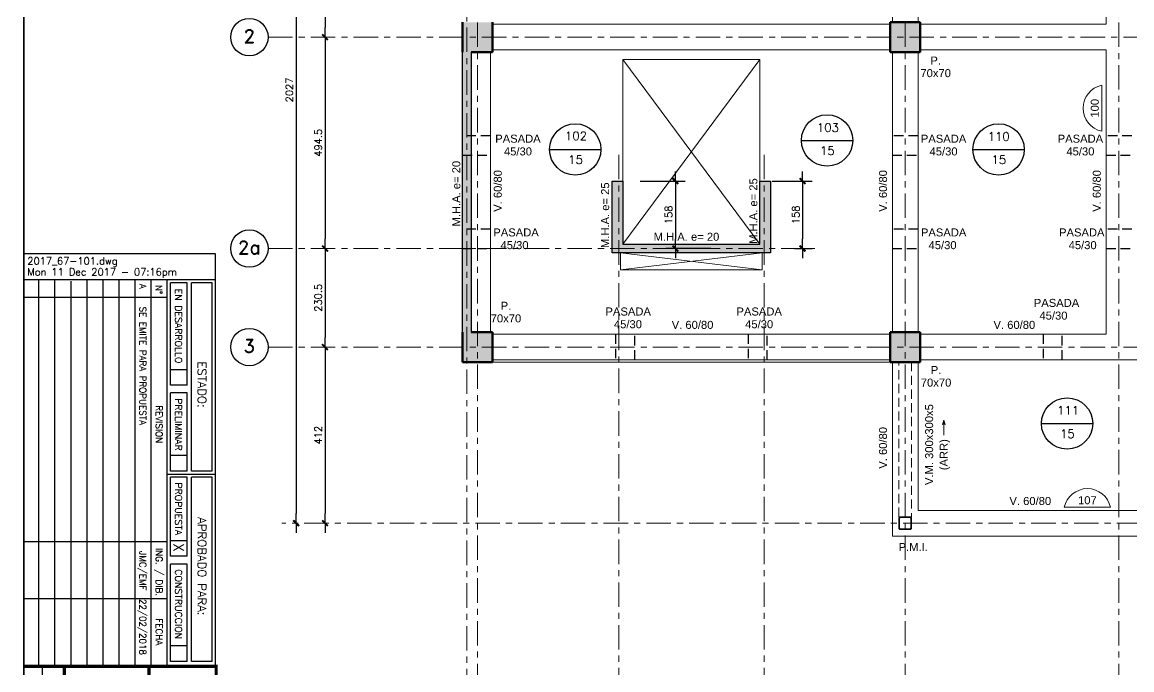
# Model space of a CAD drawing. Extents: x -4 to 6083, y -4 to 8618.
# Drawn here: x -4 to 2591, y 1188 to 2703 of the extents above; entities that cross this region are included whole.
import ezdxf
from ezdxf.enums import TextEntityAlignment as Align

# ---------------------------------------------------------------- set-up
doc = ezdxf.new("R2010")
doc.units = 0
doc.header["$LTSCALE"] = 45
doc.header["$MEASUREMENT"] = 0
for name, pattern in [('DASHED', [0.75, 0.5, -0.25]), ('Grid Line', [2.2225, 1.27, -0.3175, 0.3175, -0.3175]), ('RLE-PROYECCION', [0.71438, 0.47625, -0.23813])]:
    doc.linetypes.add(name, pattern=pattern)
doc.layers.get('0').update_dxf_attribs({"linetype": 'CONTINUOUS'})
for name, color, linetype, lineweight in [('A-ANNO-TEXT', 2, 'CONTINUOUS', 9), ('RLE-EJE', 3, 'CONTINUOUS', 25), ('RLE-EJES', 1, 'Grid Line', 9), ('RLE-LOSA', 3, 'CONTINUOUS', 15), ('RLE-MURO', 5, 'CONTINUOUS', 25), ('RLE-PILAR', 5, 'CONTINUOUS', 50), ('RLE-PROYECCION', 2, 'RLE-PROYECCION', 15), ('RLE-SOLID', 252, 'CONTINUOUS', 15), ('RLE-TEXTO-1', 9, 'CONTINUOUS', 9), ('RLE-VANOS', 1, 'CONTINUOUS', 15), ('RLE-VIGA', 3, 'CONTINUOUS', 15)]:
    doc.layers.add(name, color=color, linetype=linetype, lineweight=lineweight)
for name, color, linetype in [('FORMATO', 7, 'CONTINUOUS'), ('RLA-COTAS', 2, 'CONTINUOUS'), ('RLA-COTAS1', 2, 'CONTINUOUS'), ('RLA-FORMATO', 7, 'CONTINUOUS'), ('RLA-LOSAS', 3, 'CONTINUOUS'), ('RLA-SEGMENTOS1', 2, 'DASHED')]:
    doc.layers.add(name, color=color, linetype=linetype)
doc.styles.add('Arial_1', font='arial.ttf', dxfattribs={"height": 18.75})
doc.styles.add('Arial_2', font='arial.ttf', dxfattribs={"height": 18.75})
doc.styles.add('ROMAND', font='romand', dxfattribs={"height": 31.5})
doc.styles.add('ROMANS', font='ROMANS.shx', dxfattribs={"height": 16.875})
doc.dimstyles.new('ING-75', dxfattribs={"dimscale": 75, "dimtxt": 0.27, "dimasz": 0.3, "dimexe": 0, "dimexo": 0, "dimgap": 0.1, "dimtad": 1, "dimdec": 1, "dimzin": 12, "dimdsep": 46, "dimtxsty": 'ROMANS', "dimblk": 'TICK1', "dimblk1": 'TICK1', "dimblk2": 'TICK1', "dimcen": 0.09, "dimclrd": 2, "dimclre": 1, "dimclrt": 3, "dimadec": 0, "dimazin": 0, "dimtfac": 1, "dimtdec": 0, "dimtix": 1, "dimtmove": 2, "dimatfit": 3, "dimldrblk": 'TICK1', "dimfxl": 0, "dimfxlon": 1, "dimtolj": 1, "dimtzin": 0, "dimarcsym": 0})

# ---------------------------------------------------------------- blocks, each defined once
blk = doc.blocks.new('viñeta-rl')
at = {"layer": 'RLA-FORMATO', "color": 2, "linetype": 'Continuous'}
for p, q in [((-797.5, 298.8), (-1441, 298.8)), ((-1441, 298.8), (-1441, -1.2)), ((-1400, 298.8), (-1400, 0)), ((-1395.5, 293.8), (-1395.5, 261.3)), ((-1101.9, 293.8), (-1395.5, 293.8)), ((-1101.9, 293.8), (-1101.9, 261.3)), ((-805.2, 293.8), (-1092.3, 293.8)), ((-1092.3, 293.8), (-1092.3, 261.3)), ((-805.2, 293.8), (-805.2, 261.3)), ((-1101.9, 261.3), (-1395.5, 261.3)), ((-805.2, 261.3), (-1092.3, 261.3)), ((-1395.5, 254.6), (-1395.5, 228.6)), ((-1235.8, 254.6), (-1395.5, 254.6)), ((-1223.8, 254.6), (-1223.8, 228.6)), ((-1101.9, 254.6), (-1223.8, 254.6)), ((-969, 254.6), (-1092.3, 254.6)), ((-805.2, 254.6), (-957, 254.6)), ((-1235.8, 228.6), (-1395.5, 228.6)), ((-1101.9, 228.6), (-1223.8, 228.6)), ((-969, 228.6), (-1092.3, 228.6)), ((-805.2, 228.6), (-957, 228.6)), ((-797.5, 223.6), (-1400, 223.6)), ((-1372.5, 223.6), (-1372.5, 0)), ((-991.5, 223.6), (-991.5, 0)), ((-902.5, 223.6), (-902.5, 0)), ((-797.5, 198.6), (-1400, 198.6)), ((-797.5, 173.6), (-1400, 173.6)), ((-797.5, 148.6), (-1400, 148.6)), ((-797.5, 123.6), (-1400, 123.6)), ((-797.5, 98.6), (-1400, 98.6)), ((-795.7, 73.6), (-1398.2, 73.6)), ((-797.5, 48.6), (-1400, 48.6)), ((-797.5, 23.6), (-1400, 23.6)), ((-797.5, 28.8), (-300, 28.8))]:
    blk.add_line(p, q, dxfattribs=at)
at = {"layer": 'RLA-FORMATO', "color": 3}
blk.add_line((-1097.1, 223.6), (-1097.1, 298.8), dxfattribs=at)
at = {"layer": 'RLA-FORMATO', "color": 2}
for p, q in [((-1260, 254.6), (-1260, 228.6)), ((-1235.8, 254.6), (-1235.8, 228.6)), ((-1126.1, 254.6), (-1126.1, 228.6)), ((-1101.9, 254.6), (-1101.9, 228.6)), ((-1092.3, 254.6), (-1092.3, 228.6)), ((-993.2, 254.6), (-993.2, 228.6)), ((-969, 254.6), (-969, 228.6)), ((-957, 254.6), (-957, 228.6)), ((-829.4, 254.6), (-829.4, 228.6)), ((-805.2, 254.6), (-805.2, 228.6))]:
    blk.add_line(p, q, dxfattribs=at)
at = {"layer": 'RLA-FORMATO', "color": 5, "const_width": 5}
for points in [[(0, 300), (-797.5, 300), (-797.5, 0)], [(0, 195.3), (-797.5, 195.3)], [(0, 63.3), (-797.5, 63.3)]]:
    blk.add_lwpolyline(points, dxfattribs=at)
at = {"layer": 'RLA-FORMATO', "color": 5, "style": 'ROMAND'}
for s, height, p in [('ESTADO:', 13.33, (-1236.9, 277.9)), ('APROBADO PARA:', 13.333, (-953.4, 277.9))]:
    blk.add_text(s, height=height, dxfattribs=at).set_placement(p, align=Align.MIDDLE)
at = {"layer": 'RLA-FORMATO', "color": 4, "style": 'ROMAND'}
for s, height, p in [('EN DESARROLLO', 10.667, (-1328.2, 241.3)), ('PRELIMINAR', 10.67, (-1174.7, 241.3)), ('PROPUESTA', 10.67, (-1043.1, 241.3)), ('CONSTRUCCION', 10.667, (-894.3, 241.3))]:
    blk.add_text(s, height=height, dxfattribs=at).set_placement(p, align=Align.MIDDLE)
at = {"layer": 'RLA-FORMATO', "color": 3, "linetype": 'Continuous', "style": 'ROMAND'}
blk.add_text('N%%D', height=10, dxfattribs=at).set_placement((-1385, 202.6), align=Align.BOTTOM_CENTER)
for s, p in [('REVISION', (-1175, 211.1)), ('ING.', (-969, 211.1)), ('/', (-944, 211.1)), ('DIB.', (-920, 211.1)), ('FECHA', (-851.2, 211.1))]:
    blk.add_text(s, height=10, dxfattribs=at).set_placement(p, align=Align.MIDDLE)
at = {"layer": 'RLA-FORMATO', "color": 4, "style": 'ROMAND'}
for tag, p in [('DESAR', (-1255.8, 233.3)), ('PRELIM', (-1123.1, 233.3)), ('PROP', (-989.6, 233.3)), ('CONST', (-823.7, 233.3))]:
    blk.add_attdef(tag, p, '', height=16, dxfattribs=at)
at = {"layer": 'RLA-FORMATO', "color": 2, "style": 'ROMANS'}
for tag, p, height in [('REVNO1', (-1394.1, 180.6), 10), ('DETNO1', (-1358.4, 180.6), 10), ('FECHA1', (-880.5, 180.6), 10), ('REVNO2', (-1394.1, 155.6), 10), ('DETNO2', (-1358.4, 155.6), 10), ('FECHA2', (-880.5, 155.6), 10), ('REVNO3', (-1394.1, 130.6), 10), ('DETNO3', (-1358.4, 130.6), 10), ('FECHA3', (-880.5, 130.6), 10), ('REVNO4', (-1394.1, 105.6), 10), ('DETNO4', (-1358.4, 105.6), 10), ('FECHA4', (-880.5, 105.6), 10), ('REVNO5', (-1394.1, 80.6), 11.2), ('DETNO5', (-1358.4, 80.6), 10), ('FECHA5', (-880.5, 80.6), 10), ('REVNO6', (-1392.3, 55.6), 10), ('DETNO6', (-1356.6, 55.6), 10), ('FECHA6', (-878.7, 55.6), 10), ('REVNO7', (-1394.1, 30.6), 10), ('DETNO7', (-1358.4, 30.6), 10), ('FECHA7', (-880.5, 30.6), 10), ('INGENIERO', (-741.1, 33.4), 10), ('DIBUJANTE', (-571.6, 33.4), 10), ('REVNO8', (-1394.1, 8.6), 10), ('DETNO8', (-1358.4, 8.6), 10), ('FECHA8', (-880.5, 8.6), 10), ('PROYECTISTA', (-740.9, 4.8), 10), ('INGENIERO', (-568.6, 4.6), 10)]:
    blk.add_attdef(tag, p, '', height=height, dxfattribs=at)
for tag, p in [('PERSNO1', (-946.6, 180.6)), ('PERSNO2', (-946.6, 155.6)), ('PERSNO3', (-946.6, 130.6)), ('PERSNO4', (-946.6, 105.6)), ('PERSNO5', (-946.6, 80.6)), ('PERSNO6', (-946.6, 55.6)), ('PERSNO7', (-946.6, 30.6)), ('PERSNO8', (-946.6, 8.6))]:
    blk.add_attdef(tag, text='', height=10, dxfattribs=at).set_placement(p, align=Align.CENTER)
at = {"layer": 'RLA-FORMATO', "color": 5, "style": 'ROMAND'}
blk.add_attdef('PROYECTO', text='', height=16.9, dxfattribs=at).set_placement((-289.2, 165), align=Align.MIDDLE)
for tag, p in [('TITULO1', (-568, 108.2)), ('TITULO2', (-568, 74.2))]:
    blk.add_attdef(tag, p, '', height=20, dxfattribs=at)
at = {"layer": 'RLA-FORMATO', "color": 2, "style": 'ROMANS'}
for tag, p in [('NOMARCH', (-1424, 5.5)), ('FECHA', (-1406.9, 5.5))]:
    blk.add_attdef(tag, p, '', height=11.2, rotation=90, dxfattribs=at)
at = {"layer": 'RLA-FORMATO', "color": 5, "style": 'ROMAND', "width": 0.967839}
blk.add_attdef('NUMERO', text='', height=24, dxfattribs=at).set_placement((-290.3, 13.3), (-62.4, 13.3), align=Align.FIT)
at = {"layer": 'RLA-FORMATO', "color": 5, "style": 'ROMAND', "flags": 12}
blk.add_attdef('REVISION', text='', height=24, dxfattribs=at).set_placement((-24.5, 25.3), align=Align.MIDDLE)
blk = doc.blocks.new('TICK1')
at = {"color": 2}
for points in [[(0, 0), (-1, 0)], [(0, 0), (1, 0)]]:
    blk.add_lwpolyline(points, dxfattribs=at)
at = {"color": 2, "const_width": 0.2}
blk.add_lwpolyline([(-0.3, -0.3), (0.3, 0.3)], dxfattribs=at)
blk = doc.blocks.new('*D63')
at = {"layer": 'RLA-COTAS', "color": 2, "lineweight": -2, "transparency": 16777216}
blk.add_line((637, 3535.5), (637, 1553.5), dxfattribs=at)
at = {"layer": 'RLA-COTAS', "color": 2, "lineweight": -2, "transparency": 16777216, "xscale": 22.5, "yscale": 22.5, "zscale": 22.5}
for p, rotation in [((637, 3558), 90), ((637, 1531), 270)]:
    blk.add_blockref('TICK1', p, dxfattribs=dict(at, rotation=rotation))
at = {"layer": 'RLA-COTAS', "color": 3, "transparency": 16777216, "insert": (621.1, 2544.5), "char_height": 16.88, "attachment_point": 5, "rotation": 90, "style": 'ROMANS'}
blk.add_mtext('\\A1;2027', dxfattribs=at)
blk = doc.blocks.new('*D65')
at = {"layer": 'RLA-COTAS', "color": 2, "lineweight": -2, "transparency": 16777216}
blk.add_line((704.5, 3145.5), (704.5, 2690.5), dxfattribs=at)
at = {"layer": 'RLA-COTAS', "color": 2, "lineweight": -2, "transparency": 16777216, "xscale": 22.5, "yscale": 22.5, "zscale": 22.5}
for p, rotation in [((704.5, 3168), 90), ((704.5, 2668), 270)]:
    blk.add_blockref('TICK1', p, dxfattribs=dict(at, rotation=rotation))
at = {"layer": 'RLA-COTAS', "color": 3, "transparency": 16777216, "insert": (688.6, 2918), "char_height": 16.88, "attachment_point": 5, "rotation": 90, "style": 'ROMANS'}
blk.add_mtext('\\A1;500', dxfattribs=at)
blk = doc.blocks.new('*D66')
at = {"layer": 'RLA-COTAS', "color": 2, "lineweight": -2, "transparency": 16777216}
blk.add_line((704.5, 2645.5), (704.5, 2196), dxfattribs=at)
at = {"layer": 'RLA-COTAS', "color": 2, "lineweight": -2, "transparency": 16777216, "xscale": 22.5, "yscale": 22.5, "zscale": 22.5}
for p, rotation in [((704.5, 2668), 90), ((704.5, 2173.5), 270)]:
    blk.add_blockref('TICK1', p, dxfattribs=dict(at, rotation=rotation))
at = {"layer": 'RLA-COTAS', "color": 3, "transparency": 16777216, "insert": (688.6, 2420.8), "char_height": 16.88, "attachment_point": 5, "rotation": 90, "style": 'ROMANS'}
blk.add_mtext('\\A1;494.5', dxfattribs=at)
blk = doc.blocks.new('*D67')
at = {"layer": 'RLA-COTAS', "color": 2, "lineweight": -2, "transparency": 16777216}
blk.add_line((704.5, 2151), (704.5, 1965.5), dxfattribs=at)
at = {"layer": 'RLA-COTAS', "color": 2, "lineweight": -2, "transparency": 16777216, "xscale": 22.5, "yscale": 22.5, "zscale": 22.5}
for p, rotation in [((704.5, 2173.5), 90), ((704.5, 1943), 270)]:
    blk.add_blockref('TICK1', p, dxfattribs=dict(at, rotation=rotation))
at = {"layer": 'RLA-COTAS', "color": 3, "transparency": 16777216, "insert": (688.6, 2058.3), "char_height": 16.88, "attachment_point": 5, "rotation": 90, "style": 'ROMANS'}
blk.add_mtext('\\A1;230.5', dxfattribs=at)
blk = doc.blocks.new('*D68')
at = {"layer": 'RLA-COTAS', "color": 2, "lineweight": -2, "transparency": 16777216}
blk.add_line((704.5, 1920.5), (704.5, 1553.5), dxfattribs=at)
at = {"layer": 'RLA-COTAS', "color": 2, "lineweight": -2, "transparency": 16777216, "xscale": 22.5, "yscale": 22.5, "zscale": 22.5}
for p, rotation in [((704.5, 1943), 90), ((704.5, 1531), 270)]:
    blk.add_blockref('TICK1', p, dxfattribs=dict(at, rotation=rotation))
at = {"layer": 'RLA-COTAS', "color": 3, "transparency": 16777216, "insert": (688.6, 1737), "char_height": 16.88, "attachment_point": 5, "rotation": 90, "style": 'ROMANS'}
blk.add_mtext('\\A1;412', dxfattribs=at)
blk = doc.blocks.new('*D95')
at = {"layer": 'RLA-COTAS1', "color": 1, "lineweight": -2, "transparency": 16777216}
for p, q in [((1441.4, 2331.4), (1546.4, 2331.4)), ((1606.4, 2173.5), (1501.4, 2173.5))]:
    blk.add_line(p, q, dxfattribs=at)
at = {"layer": 'RLA-COTAS1', "color": 2, "lineweight": -2, "transparency": 16777216}
blk.add_line((1523.9, 2308.9), (1523.9, 2196), dxfattribs=at)
at = {"layer": 'RLA-COTAS1', "color": 2, "lineweight": -2, "transparency": 16777216, "xscale": 22.5, "yscale": 22.5, "zscale": 22.5}
for p, rotation in [((1523.9, 2331.4), 90), ((1523.9, 2173.5), 270)]:
    blk.add_blockref('TICK1', p, dxfattribs=dict(at, rotation=rotation))
at = {"layer": 'RLA-COTAS1', "color": 3, "transparency": 16777216, "insert": (1507.9, 2252.4), "char_height": 16.88, "attachment_point": 5, "rotation": 90, "style": 'ROMANS'}
blk.add_mtext('\\A1;158', dxfattribs=at)
blk = doc.blocks.new('*D96')
at = {"layer": 'RLA-COTAS1', "color": 1, "lineweight": -2, "transparency": 16777216}
for p, q in [((1750.6, 2331.4), (1843.8, 2331.4)), ((1802.7, 2173.5), (1843.8, 2173.5))]:
    blk.add_line(p, q, dxfattribs=at)
at = {"layer": 'RLA-COTAS1', "color": 2, "lineweight": -2, "transparency": 16777216}
blk.add_line((1821.3, 2308.9), (1821.3, 2196), dxfattribs=at)
at = {"layer": 'RLA-COTAS1', "color": 2, "lineweight": -2, "transparency": 16777216, "xscale": 22.5, "yscale": 22.5, "zscale": 22.5}
for p, rotation in [((1821.3, 2331.4), 90), ((1821.3, 2173.5), 270)]:
    blk.add_blockref('TICK1', p, dxfattribs=dict(at, rotation=rotation))
at = {"layer": 'RLA-COTAS1', "color": 3, "transparency": 16777216, "insert": (1805.4, 2252.4), "char_height": 16.88, "attachment_point": 5, "rotation": 90, "style": 'ROMANS'}
blk.add_mtext('\\A1;158', dxfattribs=at)

msp = doc.modelspace()

# ---------------------------------------------------------------- hatches: boundary and pattern name
at = {"layer": 'RLE-SOLID'}
for points in [[(1046.323, 2633.023), (1096.323, 2633.023), (1096.323, 2703.023), (1026.323, 2703.023), (1026.323, 2633.023)], [(2096.323, 2633.023), (2096.323, 2703.023), (2026.323, 2703.023), (2026.323, 2633.023)], [(1046.323, 1978.006), (1046.323, 2633.023), (1026.323, 2633.023), (1026.323, 1978.006)], [(1401.323, 2183.506), (1401.323, 2331.386), (1376.323, 2331.386), (1376.323, 2183.506)], [(1746.323, 2183.506), (1746.323, 2331.386), (1721.323, 2331.386), (1721.323, 2183.506)], [(1746.323, 2163.506), (1746.323, 2183.506), (1376.323, 2183.506), (1376.323, 2163.506)], [(1026.323, 1908.006), (1096.323, 1908.006), (1096.323, 1978.006), (1026.323, 1978.006)], [(2091.418, 1908.006), (2096.323, 1908.006), (2096.323, 1978.006), (2026.323, 1978.006), (2026.323, 1908.006), (2066.252, 1908.006)]]:
    msp.add_hatch(color=256, dxfattribs=at).paths.add_polyline_path(points, flags=0)

# ---------------------------------------------------------------- linework, layer by layer
at = {"layer": 'A-ANNO-TEXT'}
for p, q in [((2151.534, 1772.017), (2148.519, 1760.767)), ((2151.534, 1772.017), (2154.548, 1760.767)), ((2151.534, 1772.017), (2151.534, 1739.491)), ((2151.534, 1739.491), (2151.534, 1737.192))]:
    msp.add_line(p, q, dxfattribs=at)
at = {"layer": 'RLA-FORMATO', "color": 6, "linetype": 'Continuous'}
for p, q in [((0, 8617.5), (0, 0)), ((0, 0), (0, 7890))]:
    msp.add_line(p, q, dxfattribs=at)
at = {"layer": 'RLA-LOSAS'}
for p, q in [((1818.726, 2426.347), (1938.726, 2426.347)), ((1229.81, 2405.351), (1349.81, 2405.351)), ((2219.811, 2405.351), (2339.811, 2405.351)), ((2380.049, 1764.164), (2500.049, 1764.164))]:
    msp.add_line(p, q, dxfattribs=at)
for centre in [(1289.81, 2405.351), (1878.726, 2426.347), (2279.811, 2405.351), (2440.049, 1764.164)]:
    msp.add_circle(centre, 60, dxfattribs=at)
at = {"layer": 'RLA-SEGMENTOS1'}
for p, q in [((1091.323, 2437.184), (1026.323, 2437.184)), ((2091.323, 2437.184), (2031.323, 2437.184)), ((2591.323, 2437.184), (2531.323, 2437.184)), ((1026.323, 2392.184), (1091.323, 2392.184)), ((2031.323, 2392.184), (2091.323, 2392.184)), ((2531.323, 2392.184), (2591.323, 2392.184)), ((1091.323, 2218.845), (1026.323, 2218.845)), ((2091.323, 2218.845), (2031.323, 2218.845)), ((2591.323, 2218.845), (2531.323, 2218.845)), ((1026.323, 2173.845), (1091.323, 2173.845)), ((2031.323, 2173.845), (2091.323, 2173.845)), ((2531.323, 2173.845), (2591.323, 2173.845)), ((1383.823, 1973.023), (1383.823, 1913.023)), ((1428.823, 1913.023), (1428.823, 1973.023)), ((1693.823, 1973.023), (1693.823, 1913.023)), ((1738.823, 1913.023), (1738.823, 1973.023)), ((2383.823, 1973.023), (2383.823, 1913.023)), ((2428.823, 1913.023), (2428.823, 1973.023))]:
    msp.add_line(p, q, dxfattribs=at)
at = {"layer": 'RLE-EJE'}
for centre in [(527.572, 2668.023), (527.572, 2173.506), (527.572, 1943.006)]:
    msp.add_circle(centre, 43.75, dxfattribs=at)
at = {"layer": 'RLE-EJES'}
for p, q in [((1061.323, 4902.601), (1061.323, 487.442)), ((2061.323, 4902.601), (2061.323, 487.442)), ((2561.323, 4802.618), (2561.323, 583.7)), ((1036.322, 2790.506), (1036.322, 513.951)), ((571.322, 2668.023), (5971.339, 2668.023)), ((1391.323, 2392.755), (1391.323, 487.442)), ((1731.323, 2392.755), (1731.323, 487.442)), ((571.322, 2173.506), (1850.135, 2173.506)), ((571.322, 1943.006), (5971.339, 1943.006)), ((3213.51, 1531.006), (603.51, 1531.006))]:
    msp.add_line(p, q, dxfattribs=at)
at = {"layer": 'RLE-LOSA'}
for p, q in [((1721.323, 2615.506), (1401.323, 2615.506)), ((1401.323, 2615.506), (1401.323, 2331.386)), ((1721.323, 2331.386), (1721.323, 2615.506)), ((2026.323, 1908.006), (1096.323, 1908.006))]:
    msp.add_line(p, q, dxfattribs=at)
msp.add_lwpolyline([(1395.823, 2163.506), (1726.823, 2163.506), (1726.823, 2123.556), (1395.823, 2123.556)], close=True, dxfattribs=at)
at = {"layer": 'RLE-MURO'}
for p, q in [((1026.323, 1978.006), (1026.323, 2633.023)), ((1046.323, 2633.023), (1046.323, 1978.006)), ((1376.323, 2163.506), (1376.323, 2331.386)), ((1376.323, 2331.386), (1401.323, 2331.386)), ((1401.323, 2331.386), (1401.323, 2183.506)), ((1721.323, 2183.506), (1721.323, 2331.386)), ((1721.323, 2331.386), (1746.323, 2331.386)), ((1746.323, 2331.386), (1746.323, 2163.506)), ((1401.323, 2183.506), (1721.323, 2183.506)), ((1746.323, 2163.506), (1376.323, 2163.506))]:
    msp.add_line(p, q, dxfattribs=at)
at = {"layer": 'RLE-PILAR'}
for p, q in [((1026.323, 2633.023), (1026.323, 2703.023)), ((1096.323, 2703.023), (1096.323, 2633.023)), ((2026.323, 2703.023), (2096.323, 2703.023)), ((2026.323, 2633.023), (2026.323, 2703.023)), ((2096.323, 2703.023), (2096.323, 2633.023)), ((1096.323, 2633.023), (1046.323, 2633.023)), ((2096.323, 2633.023), (2026.323, 2633.023)), ((1026.323, 1908.006), (1026.323, 1978.006)), ((1046.323, 1978.006), (1096.323, 1978.006)), ((1096.323, 1978.006), (1096.323, 1908.006)), ((2026.323, 1978.006), (2096.323, 1978.006)), ((2026.323, 1908.006), (2026.323, 1978.006)), ((2096.323, 1978.006), (2096.323, 1908.006)), ((1096.323, 1908.006), (1026.323, 1908.006)), ((2096.323, 1908.006), (2026.323, 1908.006))]:
    msp.add_line(p, q, dxfattribs=at)
at = {"layer": 'RLE-PROYECCION'}
for p, q in [((2046.323, 1546.006), (2046.323, 1908.023)), ((2076.323, 1908.023), (2076.323, 1546.006)), ((2046.323, 1520.006), (2046.323, 1542.006)), ((2046.323, 1542.006), (2046.323, 1520.006)), ((2075.323, 1546.006), (2047.323, 1546.006)), ((2048.323, 1542.006), (2048.323, 1520.006)), ((2048.323, 1520.006), (2048.323, 1542.006)), ((2050.323, 1546.006), (2072.323, 1546.006)), ((2072.323, 1546.006), (2050.323, 1546.006)), ((2072.323, 1544.006), (2050.323, 1544.006)), ((2050.323, 1544.006), (2072.323, 1544.006)), ((2074.323, 1520.006), (2074.323, 1542.006)), ((2074.323, 1542.006), (2074.323, 1520.006)), ((2076.323, 1542.006), (2076.323, 1520.006)), ((2076.323, 1520.006), (2076.323, 1542.006)), ((2050.323, 1518.006), (2072.323, 1518.006)), ((2072.323, 1518.006), (2050.323, 1518.006)), ((2072.323, 1516.006), (2050.323, 1516.006)), ((2050.323, 1516.006), (2072.323, 1516.006))]:
    msp.add_line(p, q, dxfattribs=at)
at = {"layer": 'RLE-PROYECCION', "flags": 128}
for points in [[(2046.323, 1908.023), (2046.348, 1908.023), (2046.422, 1908.023), (2046.541, 1908.023), (2046.699, 1908.023), (2046.889, 1908.023), (2047.1, 1908.023), (2047.323, 1908.023)], [(2075.323, 1908.023), (2075.545, 1908.023), (2075.757, 1908.023), (2075.946, 1908.023), (2076.105, 1908.023), (2076.224, 1908.023), (2076.298, 1908.023), (2076.323, 1908.023)], [(2047.323, 1546.006), (2047.1, 1546.006), (2046.889, 1546.006), (2046.699, 1546.006), (2046.541, 1546.006), (2046.422, 1546.006), (2046.348, 1546.006), (2046.323, 1546.006)], [(2076.323, 1546.006), (2076.298, 1546.006), (2076.224, 1546.006), (2076.105, 1546.006), (2075.946, 1546.006), (2075.757, 1546.006), (2075.545, 1546.006), (2075.323, 1546.006)]]:
    msp.add_lwpolyline(points, dxfattribs=at)
at = {"layer": 'RLE-PROYECCION'}
for centre, radius, start, end in [((2050.323, 1542.006), 4, 90, 180), ((2050.323, 1542.006), 4, 90, 180), ((2050.323, 1542.006), 2, 90, 180), ((2050.323, 1542.006), 2, 90, 180), ((2072.323, 1542.006), 4, 0, 90), ((2072.323, 1542.006), 4, 0, 90), ((2072.323, 1542.006), 2, 0, 90), ((2072.323, 1542.006), 2, 0, 90), ((2050.323, 1520.006), 4, 180, 270), ((2050.323, 1520.006), 4, 180, 270), ((2050.323, 1520.006), 2, 180, 270), ((2050.323, 1520.006), 2, 180, 270), ((2072.323, 1520.006), 4, 270, 0), ((2072.323, 1520.006), 2, 270, 0), ((2072.323, 1520.006), 4, 270, 0), ((2072.323, 1520.006), 2, 270, 0)]:
    msp.add_arc(centre, radius, start, end, dxfattribs=at)
at = {"layer": 'RLE-TEXTO-1'}
for p, q in [((2521.227, 2447.695), (2521.227, 2555.695)), ((2433.45, 1568.121), (2541.45, 1568.121))]:
    msp.add_line(p, q, dxfattribs=at)
for centre, start, end in [((2532.715, 2501.695), 102.010217, 257.989783), ((2487.45, 1556.633), 12.010217, 167.989783)]:
    msp.add_arc(centre, 55.208, start, end, dxfattribs=at)
at = {"layer": 'RLE-VANOS'}
for p, q in [((1401.323, 2183.506), (1721.323, 2615.506)), ((1401.323, 2615.506), (1721.323, 2183.506)), ((1395.823, 2163.506), (1726.823, 2123.556)), ((1395.823, 2123.556), (1726.823, 2163.506))]:
    msp.add_line(p, q, dxfattribs=at)
at = {"layer": 'RLE-VIGA'}
for p, q in [((2031.323, 3523.023), (2031.323, 2703.023)), ((2091.323, 3523.023), (2091.323, 2703.023)), ((2531.323, 3528.023), (2531.323, 2698.023)), ((1096.323, 2698.023), (2026.323, 2698.023)), ((2096.323, 2698.023), (2531.323, 2698.023)), ((1091.323, 2633.023), (1091.323, 1978.006)), ((1096.323, 2638.023), (2026.323, 2638.023)), ((2031.323, 2633.023), (2031.323, 1978.006)), ((2091.323, 2633.023), (2091.323, 1978.006)), ((2096.323, 2638.023), (2531.323, 2638.023)), ((2531.323, 2638.023), (2531.323, 1973.023)), ((1096.323, 1973.023), (2026.323, 1973.023)), ((2096.323, 1973.023), (2531.323, 1973.023)), ((1096.323, 1913.023), (2026.323, 1913.023)), ((2031.323, 1908.006), (2031.323, 1501.006)), ((2091.323, 1908.006), (2091.323, 1561.006)), ((2096.323, 1913.023), (2780.323, 1913.023)), ((2780.323, 1561.006), (2091.323, 1561.006)), ((2091.323, 1501.006), (2031.323, 1501.006)), ((2840.323, 1501.006), (2091.323, 1501.006))]:
    msp.add_line(p, q, dxfattribs=at)

# ---------------------------------------------------------------- block references
at = {"layer": 'RLA-FORMATO'}
ref = msp.add_blockref('viñeta-rl', (0, 0), dxfattribs=dict(at, xscale=1.5, yscale=1.5, zscale=1.5, rotation=270))
ref.add_attrib('NOMARCH', '2017_67-101.dwg', (8.291, 2136.062), dxfattribs={"layer": '0', "color": 2, "height": 16.875, "style": 'ROMANS'})
ref.add_attrib('FECHA', 'Mon 11 Dec 2017 - 07:16pm', (8.291, 2110.421), dxfattribs={"layer": '0', "color": 2, "height": 16.875, "style": 'ROMANS'})
ref.add_attrib('PROP', 'X', (349.894, 1484.459), dxfattribs={"layer": 'FORMATO', "color": 4, "height": 24, "rotation": 270, "style": 'ROMAND'})
ref.add_attrib('REVNO1', 'A', (270.972, 2091.12), dxfattribs={"layer": 'FORMATO', "color": 2, "height": 15, "rotation": 270, "style": 'ROMANS'})
ref.add_attrib('DETNO1', 'SE EMITE PARA PROPUESTA', (270.972, 2037.601), dxfattribs={"layer": 'FORMATO', "color": 2, "height": 15, "rotation": 270, "style": 'ROMANS'})
ref.add_attrib('PERSNO1', 'JMC/EMF', dxfattribs={"layer": 'FORMATO', "color": 2, "height": 15, "rotation": 270, "style": 'ROMANS'}).set_placement((270.972, 1419.913), align=Align.CENTER)
ref.add_attrib('FECHA1', '22/02/2018', (270.972, 1353.74), dxfattribs={"layer": 'FORMATO', "color": 2, "height": 15, "rotation": 270, "style": 'ROMANS'})

# ---------------------------------------------------------------- texts
at = {"layer": 'RLA-LOSAS', "char_height": 20, "width": 1, "attachment_point": 2, "line_spacing_factor": 0.941778, "style": 'ROMAND'}
for s, insert in [('103', (1880.529, 2466.356)), ('102', (1291.343, 2446.836)), ('110', (2280.052, 2445.36)), ('15', (1290.391, 2391.402)), ('15', (1879.307, 2412.398)), ('15', (2280.392, 2391.402)), ('111', (2442.622, 1804.953)), ('15', (2440.63, 1750.215))]:
    msp.add_mtext(s, dxfattribs=dict(at, insert=insert))
at = {"layer": 'RLE-EJE', "color": 5, "char_height": 31.25, "width": 1, "attachment_point": 2, "line_spacing_factor": 0.941778, "style": 'ROMAND'}
for s, insert in [('2', (527.379, 2686.155)), ('2a', (527.379, 2191.638)), ('3', (527.379, 1961.138))]:
    msp.add_mtext(s, dxfattribs=dict(at, insert=insert))
at = {"layer": 'RLE-TEXTO-1', "style": 'Arial_1'}
msp.add_text('100', height=18.75, rotation=90, dxfattribs=at).set_placement((2514.033, 2501.654), align=Align.CENTER)
msp.add_text('107', height=18.75, dxfattribs=at).set_placement((2487.409, 1575.315), align=Align.CENTER)
at = {"layer": 'RLE-TEXTO-1', "char_height": 18.75, "attachment_point": 2, "line_spacing_factor": 0.941778, "style": 'Arial_2'}
for s, insert, width, rotation in [('P.\\P70x70', (2132.644, 2622.656), 116.84425, 0.000082), ('M.H.A. e= 20', (1002.081, 2301.873), 183.41563, 90), ('V. 60/80', (1099.093, 2308.254), 116.84425, 90), ('M.H.A. e= 25', (1696.853, 2261.131), 183.41563, 90), ('V. 60/80', (2000.012, 2308.245), 116.84425, 90), ('V. 60/80', (2500.012, 2308.254), 116.84425, 90), ('M.H.A. e= 25', (1350.236, 2251.432), 183.41563, 90), ('P.\\P70x70', (1127.707, 2048.954), 116.84425, 0.000082), ('P.\\P70x70', (2133.543, 1898.708), 116.84425, 0.000082), ('V.M. 300x300x5', (2107.957, 1714.874), 226.34269, 90), ('V. 60/80', (2000.012, 1707.237), 116.84425, 90), ('(ARR)', (2142.058, 1691.284), 226.34269, 90), ('P.M.I.', (2080.098, 1484.603), 116.84425, 0.000082)]:
    msp.add_mtext(s, dxfattribs=dict(at, insert=insert, width=width, rotation=rotation))
for s, insert, width in [('PASADA ', (1155.708, 2439.861), 116.84425), ('PASADA ', (2151.093, 2439.861), 116.84425), ('PASADA ', (2471.125, 2439.861), 116.84425), ('45/30', (1155.708, 2410.096), 116.84425), ('45/30', (2151.093, 2410.096), 116.84425), ('45/30', (2471.125, 2410.096), 116.84425), ('PASADA ', (1151.24, 2220.593), 116.84425), ('M.H.A. e= 20', (1549.8, 2210.476), 183.41563), ('PASADA ', (2151.295, 2220.593), 116.84425), ('PASADA ', (2474.333, 2220.593), 116.84425), ('45/30', (1147.727, 2190.827), 116.84425), ('45/30', (2148.75, 2190.827), 116.84425), ('45/30', (2476.313, 2190.827), 116.84425), ('PASADA ', (2415.264, 2055.753), 116.84425), ('PASADA ', (1413.516, 2035.594), 116.84425), ('PASADA ', (1719.856, 2035.594), 116.84425), ('45/30', (2408.159, 2025.987), 116.84425), ('45/30', (1412.912, 2005.828), 116.84425), ('V. 60/80', (1564.053, 2004.334), 116.84425), ('45/30', (1719.856, 2005.828), 116.84425), ('V. 60/80', (2316.678, 2004.334), 116.84425), ('V. 60/80', (2353.923, 1592.317), 116.84425)]:
    msp.add_mtext(s, dxfattribs=dict(at, insert=insert, width=width))

# ---------------------------------------------------------------- dimensions: what is measured, and where the dimension line sits
at = {"layer": 'RLA-COTAS'}
for base, p1, p2, picture, middle in [((637.049, 1531.006), (644.549, 3558.023), (644.549, 1531.006), '*D63', (621.111, 2544.515)), ((704.549, 2668.023), (712.049, 3168.006), (712.049, 2668.023), '*D65', (688.611, 2918.014)), ((704.549, 2173.506), (712.049, 2668.023), (712.049, 2173.506), '*D66', (688.611, 2420.765)), ((704.549, 1943.006), (712.049, 2173.506), (712.049, 1943.006), '*D67', (688.611, 2058.256)), ((704.549, 1531.006), (712.049, 1943.006), (712.049, 1531.006), '*D68', (688.611, 1737.006))]:
    dim = msp.add_linear_dim(base=base, p1=p1, p2=p2, angle=90, dimstyle='ING-75', override={"dimexe": 0, "dimexo": 0, "dimdec": 1, "dimfxl": 0, "dimfxlon": 1}, dxfattribs=at)
    dim.commit()
    dim.dimension.update_dxf_attribs({"geometry": picture, "text_midpoint": middle})
at = {"layer": 'RLA-COTAS1'}
for base, p1, p2, picture, middle in [((1523.873, 2173.506), (1418.873, 2331.386), (1628.873, 2173.506), '*D95', (1507.935, 2252.446)), ((1821.296, 2173.506), (1750.561, 2331.386), (1802.707, 2173.506), '*D96', (1805.359, 2252.446))]:
    dim = msp.add_linear_dim(base=base, p1=p1, p2=p2, angle=90, dimstyle='ING-75', override={"dimexe": 0.3, "dimexo": 0, "dimdec": 0, "dimfxl": 1.1, "dimfxlon": 1}, dxfattribs=at)
    dim.commit()
    dim.dimension.update_dxf_attribs({"geometry": picture, "text_midpoint": middle})

doc.saveas('drawing.dxf')
